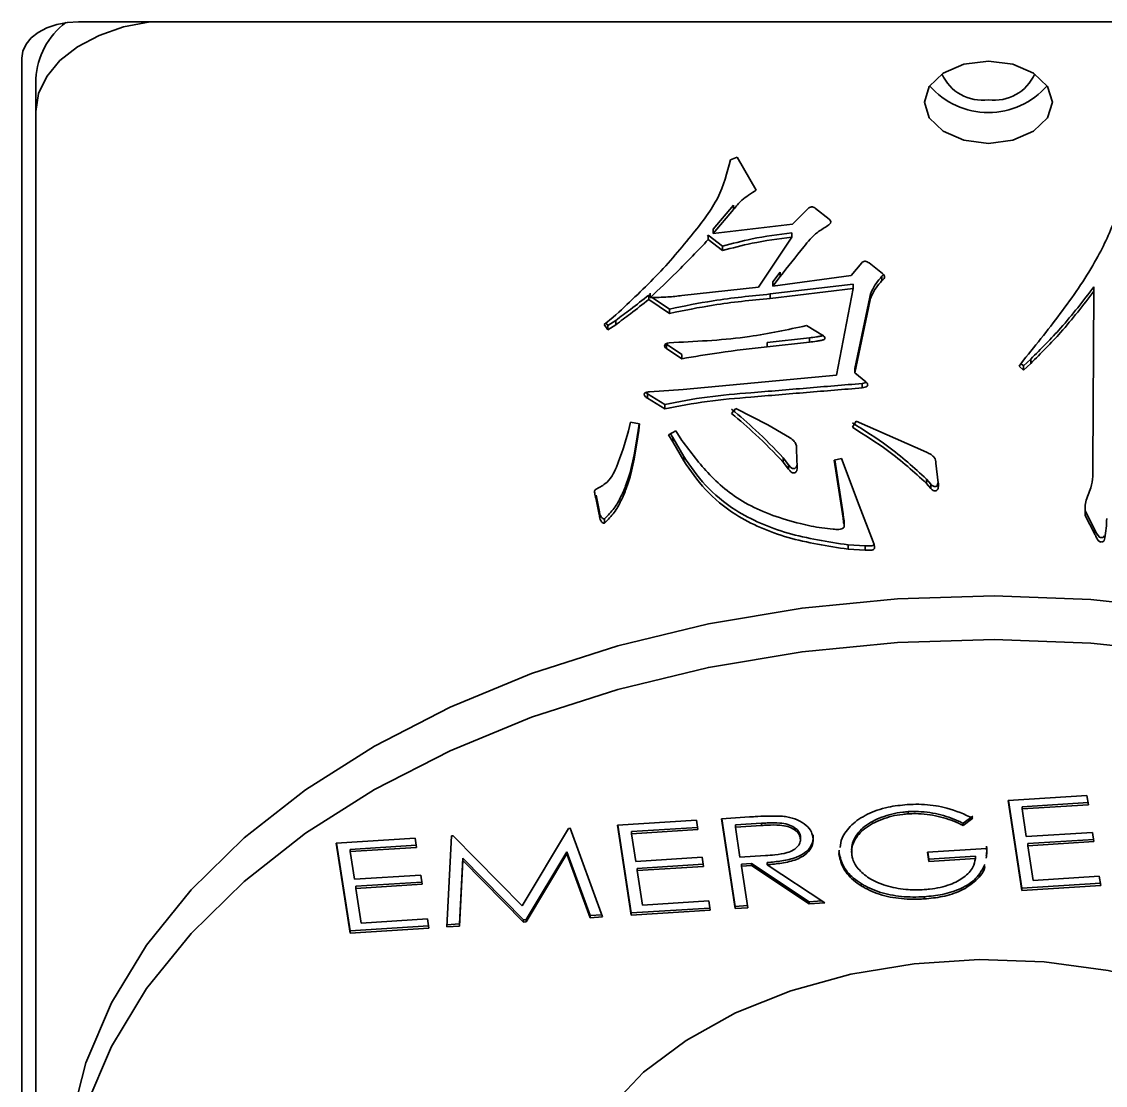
# Model space of a CAD drawing. Header units: millimetres. Extents: x 0 to 420, y 0 to 297.
# Drawn here: x 275.737 to 276.1182, y 145.4249 to 145.7988 of the extents above; entities that cross this region are included whole.
import ezdxf

# ---------------------------------------------------------------- set-up
doc = ezdxf.new("R2010")
doc.units = ezdxf.units.MM

msp = doc.modelspace()

# ---------------------------------------------------------------- linework, layer by layer
at = {"color": 7, "linetype": 'Continuous', "lineweight": 35}
for p, q in [((276.3970438833679, 145.7988008064063), (275.7570438833679, 145.7988008064063)), ((275.7370438833679, 145.7859450542126), (275.7370438833679, 143.3047848808226)), ((275.7420438833679, 145.7672777100891), (275.7420438833679, 145.7787683767359)), ((275.7420438833679, 145.7672777100891), (275.742043883368, 143.3311126693771)), ((275.9863023534297, 145.7502184309955), (275.9886675782327, 145.7511840505668)), ((275.9886675782327, 145.7511840505668), (275.9953797026733, 145.739534980419)), ((275.9873890783392, 145.7342871872086), (275.9802614414332, 145.7258226071364)), ((275.9873890783392, 145.7327550983223), (275.9802614414332, 145.7242905182502)), ((275.9873890783392, 145.7342871872086), (275.9873890783392, 145.7327550983223)), ((276.0081007766132, 145.7276188240067), (276.0139179511285, 145.7333098159484)), ((276.0162831759313, 145.7331660002676), (276.0210455880345, 145.7294267925658)), ((275.9802614414332, 145.7242905182502), (276.0081007766132, 145.7276188240067)), ((275.9802614414332, 145.7258226071364), (275.9802614414332, 145.7242905182502)), ((276.0078770391318, 145.7245693562034), (276.0078770391318, 145.7230372673172)), ((275.9785354665769, 145.7237475523129), (275.978180590301, 145.7233810743098)), ((275.9834896536642, 145.7198645289303), (275.9785354665769, 145.7237475523129)), ((275.9785354665769, 145.7237475523129), (275.9785354665769, 145.7222154634267)), ((275.9834896536642, 145.7183324400441), (275.9785354665769, 145.7222154634267)), ((275.9962426901014, 145.7054301189632), (276.0078770391318, 145.7230372673172)), ((275.9834896536642, 145.7198645289303), (275.9834896536642, 145.7183324400441)), ((276.0288124748873, 145.7095802286102), (276.0324881620809, 145.7140179696189)), ((276.0350771243652, 145.7140179696189), (276.039807573971, 145.7102787619172)), ((276.0037858394728, 145.7107014155512), (276.0011968771885, 145.7073731097947)), ((276.0011968771885, 145.7058410209085), (276.0288124748873, 145.7095802286102)), ((276.0037858394728, 145.709169326665), (276.0011968771885, 145.7058410209085)), ((276.0037858394728, 145.7107014155512), (276.0037858394728, 145.709169326665)), ((276.0401174224779, 145.7099401763428), (276.0395838364896, 145.7093248940346)), ((276.0395838364896, 145.7093248940346), (276.0395838364896, 145.7077928051484)), ((275.9692663423494, 145.702512715152), (275.9962426901014, 145.7054301189632)), ((276.029451724834, 145.7065513059042), (276.0003338897604, 145.7030791844668)), ((276.0011968771885, 145.7073731097947), (276.0011968771885, 145.7058410209085)), ((276.029451724834, 145.7065513059042), (276.029451724834, 145.705019217018)), ((276.1141523427756, 145.7055651412356), (276.1141523427756, 145.7040330523494)), ((275.9580475057843, 145.702371897162), (275.9576000308216, 145.7026682825216)), ((275.9576000308216, 145.7026682825216), (275.9576000308216, 145.7011361936353)), ((275.9580475057843, 145.7033462707312), (275.9580475057843, 145.701814181845)), ((275.964951405209, 145.6977990944704), (275.958847613826, 145.7018419450317)), ((276.029451724834, 145.705019217018), (276.0003338897604, 145.7015470955806)), ((276.0003338897604, 145.7030791844668), (276.0003338897604, 145.7015470955806)), ((276.0236345503188, 145.6745097475831), (276.029451724834, 145.705019217018)), ((276.1137368303102, 145.6430141134797), (276.1141523427756, 145.7040330523494)), ((275.964951405209, 145.6962670055841), (275.9576000308216, 145.7011361936353)), ((275.964951405209, 145.6977990944704), (275.964951405209, 145.6962670055841)), ((276.0348533868838, 145.6997508787103), (276.0300909747807, 145.6768636403599)), ((276.0348533868838, 145.6982187898241), (276.0300909747807, 145.6753315514736)), ((276.0348533868838, 145.6997508787103), (276.0348533868838, 145.6982187898241)), ((275.9418744821321, 145.6923839822015), (275.9451026943631, 145.6948904840675)), ((275.9431529820255, 145.6904527430588), (275.9418744821321, 145.6923839822015)), ((275.9431529820255, 145.6919848319451), (275.9425443978847, 145.6929041292562)), ((275.9459656817912, 145.6937928005042), (275.9431529820255, 145.6919848319451)), ((275.9459656817912, 145.692260711618), (275.9431529820255, 145.6904527430588)), ((275.9431529820255, 145.6919848319451), (275.9431529820255, 145.6904527430588)), ((275.9459656817912, 145.6937928005042), (275.9459656817912, 145.692260711618)), ((276.0130549637003, 145.6919730802562), (276.019095875697, 145.6883776882353)), ((276.0141416886098, 145.6876909066172), (275.999247164851, 145.6860267537389)), ((276.0141416886098, 145.6876909066172), (276.0141416886098, 145.686158817731)), ((275.9692663423494, 145.6818560989946), (275.9638646802995, 145.6854720361129)), ((275.9638646802995, 145.6854720361129), (275.9638646802995, 145.6839399472266)), ((275.9692663423494, 145.6803240101084), (275.9638646802995, 145.6839399472266)), ((275.9647276677276, 145.6858711863693), (275.9664536425838, 145.6860150020501)), ((276.0141416886098, 145.686158817731), (275.999247164851, 145.6844946648527)), ((275.999247164851, 145.6860267537389), (275.999247164851, 145.6844946648527)), ((275.9692663423494, 145.6818560989946), (275.9692663423494, 145.6803240101084)), ((276.0878472074676, 145.6776942376588), (276.0893494448425, 145.6797692924823)), ((276.0893494448425, 145.6778292599312), (276.0885100763298, 145.6786098647447)), ((276.0919384071267, 145.6801919461164), (276.0893494448425, 145.6778292599312)), ((276.0919384071267, 145.6786598572302), (276.0893494448425, 145.676297171045)), ((276.0919384071267, 145.6801919461164), (276.0919384071267, 145.6786598572302)), ((276.0300909747807, 145.6768636403599), (276.0300909747807, 145.6753315514736)), ((276.0300909747807, 145.6753315514736), (276.0339903994558, 145.6721470613979)), ((276.0893494448425, 145.676297171045), (276.0878472074676, 145.6776942376588)), ((276.0893494448425, 145.6778292599312), (276.0893494448425, 145.676297171045)), ((275.9696818548148, 145.6695172889483), (276.0236345503188, 145.6745097475831)), ((276.0326799370649, 145.6716040954607), (276.0326799370649, 145.6700720065744)), ((275.9571845183562, 145.6679881583424), (275.95656156512, 145.6684353325884)), ((275.9632254303528, 145.6642489506407), (275.9571845183562, 145.6679881583424)), ((275.9571845183562, 145.6679881583424), (275.9571845183562, 145.6664560694562)), ((275.9578237683029, 145.6686749399605), (275.9696818548148, 145.6695172889483)), ((275.9632254303528, 145.6627168617544), (275.9571845183562, 145.6664560694562)), ((275.9632254303528, 145.6642489506407), (275.9632254303528, 145.6627168617544)), ((275.9867498283924, 145.6610527088762), (275.9882520657673, 145.6628606774353)), ((275.9882520657673, 145.6628606774353), (275.9994709023323, 145.6570258698127)), ((275.9505043564129, 145.6549508149892), (275.9511436063597, 145.657991489384)), ((275.9511436063597, 145.657991489384), (275.9543718185906, 145.657436771758)), ((275.9541480811092, 145.6566267195563), (275.9535088311625, 145.6528669667572)), ((275.9542278264877, 145.6574615145418), (275.9541480811092, 145.6566267195563)), ((275.9543718185906, 145.657436771758), (275.9541480811092, 145.65509463067)), ((275.9541480811092, 145.6566267195563), (275.9541480811092, 145.65509463067)), ((275.9994709023323, 145.6570258698127), (276.0057355518103, 145.6534304777918)), ((276.0292279873526, 145.6562040659222), (276.0305384497434, 145.6584229364265)), ((276.0305384497434, 145.6584229364265), (276.0553413476765, 145.6474518544884)), ((275.9541480811092, 145.65509463067), (275.9535088311625, 145.651334877871)), ((275.9535088311625, 145.6528669667572), (275.9535088311625, 145.651334877871)), ((275.9645039302463, 145.6535537483753), (275.9670928925305, 145.6549508149892)), ((275.9660381301184, 145.6510677916066), (275.9645039302463, 145.6535537483753)), ((275.9660381301184, 145.6525998804928), (275.965213235714, 145.6539365067469)), ((275.9699055922961, 145.6459432689798), (275.9660381301184, 145.6525998804928)), ((275.9660381301184, 145.6525998804928), (275.9660381301184, 145.6510677916066)), ((275.9670928925305, 145.6549508149892), (275.9692663423494, 145.6516225092327)), ((275.9699055922961, 145.6444111800935), (275.9660381301184, 145.6510677916066)), ((276.009603013988, 145.6482942034762), (276.0098267514693, 145.6421923095892)), ((275.9699055922961, 145.6459432689798), (275.9699055922961, 145.6444111800935)), ((276.0067903142224, 145.6430258651685), (276.0048725643822, 145.6455323670345)), ((276.0048725643822, 145.6455323670345), (276.0048725643822, 145.6440002781483)), ((276.0227715628906, 145.644678266358), (276.0253605251749, 145.645232983984)), ((276.0259997751216, 145.6242975298736), (276.0227715628906, 145.644678266358)), ((276.0259997751216, 145.6258296187598), (276.0230062728929, 145.6447285559184)), ((276.0253605251749, 145.645232983984), (276.0316251746528, 145.6287352708822)), ((276.0067903142224, 145.6414937762823), (276.0048725643822, 145.6440002781483)), ((276.0067903142224, 145.6430258651685), (276.0067903142224, 145.6414937762823)), ((276.0585695599075, 145.6435688311058), (276.0594325473356, 145.6366451333283)), ((276.0568435850513, 145.6362254379746), (276.0553413476765, 145.6380334065337)), ((276.0553413476765, 145.6380334065337), (276.0553413476765, 145.6365013176475)), ((276.0568435850513, 145.6346933490884), (276.0553413476765, 145.6365013176475)), ((276.0568435850513, 145.6362254379746), (276.0568435850513, 145.6346933490884)), ((275.9401485072759, 145.6270828696928), (275.9390617823664, 145.632342414592)), ((275.9390617823664, 145.632342414592), (275.9390617823664, 145.6308103257057)), ((275.9401485072759, 145.6255507808065), (275.9390617823664, 145.6308103257057)), ((275.9401485072759, 145.6270828696928), (275.9401485072759, 145.6255507808065)), ((276.0259997751216, 145.6258296187598), (276.0259997751216, 145.6242975298736)), ((276.0316251746528, 145.6287352708822), (276.03657936174, 145.6159767654822)), ((276.1143760802569, 145.6204262581797), (276.1111478680259, 145.6267952383311)), ((276.1111478680259, 145.6267952383311), (276.1111478680259, 145.6252631494449)), ((276.1143760802569, 145.6188941692935), (276.1111478680259, 145.6252631494449)), ((275.9420662571161, 145.6240216502007), (275.9420662571161, 145.6224895613144)), ((276.0263230549841, 145.6215096750468), (276.0263230549841, 145.6230417639331)), ((276.1143760802569, 145.6204262581797), (276.1143760802569, 145.6188941692935)), ((276.0337666619744, 145.6145914505572), (276.0277257499778, 145.6148790819189)), ((276.0277257499778, 145.6148790819189), (276.0277257499778, 145.6133469930326)), ((276.0337666619744, 145.6145914505572), (276.0337666619744, 145.6130593616709)), ((276.0337666619744, 145.6130593616709), (276.0277257499778, 145.6133469930326)), ((276.0839855924308, 145.5250183890838), (276.1117114093561, 145.5267764925716)), ((276.1117114093561, 145.5267764925716), (276.1122087045354, 145.5235361631919)), ((276.0888342204287, 145.4934251776323), (276.0839855924308, 145.5250183890838)), ((276.0888342204287, 145.4941912220754), (276.0841020246299, 145.5250257720892)), ((276.1120922723362, 145.5242948246297), (276.08889381303, 145.5228238024294)), ((276.1122087045354, 145.5235361631919), (276.08889381303, 145.5220577579863)), ((276.08889381303, 145.5220577579863), (276.08889381303, 145.5228238024294)), ((275.983164439975, 145.5186252854919), (275.9930004098289, 145.5192489876881)), ((275.988013067973, 145.4870320740404), (275.983164439975, 145.5186252854919)), ((275.988013067973, 145.4877981184835), (275.9832808721742, 145.5186326684973)), ((276.0488939357737, 145.5203393179145), (276.0488939357737, 145.5211053623576)), ((276.0715803464303, 145.5195532280722), (276.0681530990047, 145.5170098150192)), ((276.0715803464303, 145.518787183629), (276.0681530990047, 145.516243770576)), ((276.08889381303, 145.5220577579863), (276.0903856985678, 145.5123367698474)), ((275.9131022675745, 145.4880077150045), (275.9293669031569, 145.5152139653722)), ((275.9293669031569, 145.5152139653722), (275.9300068811754, 145.5152545465962)), ((275.9300068811754, 145.5152545465962), (275.9413832849622, 145.4840752636292)), ((275.9466167722099, 145.5163077854399), (275.9743425891352, 145.5180658889277)), ((275.9514654002078, 145.4847145739884), (275.9466167722099, 145.5163077854399)), ((275.9514654002078, 145.4854806184315), (275.946733204409, 145.5163151684453)), ((275.9747234521153, 145.5155842209857), (275.9515249928091, 145.5141131987855)), ((275.9748398843145, 145.514825559548), (275.9515249928091, 145.5133471543424)), ((275.9743425891352, 145.5180658889277), (275.9748398843145, 145.514825559548)), ((275.9880726605743, 145.5164306988376), (275.9972883440409, 145.5170150684628)), ((275.9880726605743, 145.5164306988376), (275.9880726605743, 145.5156646543944)), ((275.9972883440409, 145.5162490240196), (275.9880726605743, 145.5156646543944)), ((275.9880726605743, 145.5156646543944), (275.9896888699069, 145.5051335839106)), ((275.9972883440409, 145.5162490240196), (275.9972883440409, 145.5170150684628)), ((276.0681530990047, 145.516243770576), (276.0681530990047, 145.5170098150192)), ((275.8476860163627, 145.5100345525404), (275.875411833288, 145.5117926560281)), ((275.875411833288, 145.5117926560281), (275.8759091284672, 145.5085523266485)), ((275.8865617833144, 145.4805990135511), (275.8882015478426, 145.5126036561811)), ((275.8882015478426, 145.5126036561811), (275.8888316800455, 145.5126436130785)), ((275.8888316800455, 145.5126436130785), (275.9131022675745, 145.4880077150045)), ((275.9515249928091, 145.5133471543424), (275.9515249928091, 145.5141131987855)), ((275.9515249928091, 145.5133471543424), (275.9530168783469, 145.5036261662035)), ((276.0109256795438, 145.5126269426896), (276.0108882686209, 145.5116037186658)), ((276.0109256795438, 145.5126269426896), (276.0109256795438, 145.5118608982465)), ((276.0109309038337, 145.5108370301557), (276.0109309038336, 145.5116030745987)), ((276.0903856985678, 145.5123367698474), (276.1137005900732, 145.513815175053)), ((276.1140814530533, 145.5113335071111), (276.0908829937471, 145.5098624849109)), ((276.1137005900732, 145.513815175053), (276.1141978852525, 145.5105748456733)), ((275.8525346443606, 145.4784413410888), (275.8476860163627, 145.5100345525404)), ((275.8525346443606, 145.479207385532), (275.8478024485618, 145.5100419355457)), ((275.8757926962681, 145.5093109880862), (275.8525942369619, 145.507839965886)), ((275.8759091284672, 145.5085523266485), (275.8525942369619, 145.5070739214429)), ((275.8525942369619, 145.5070739214429), (275.8525942369619, 145.507839965886)), ((276.0152779262226, 145.5103923614816), (276.0152779262226, 145.5106260407915)), ((276.0555955903876, 145.5068588542106), (276.0763899530816, 145.5081774318264)), ((276.1141978852525, 145.5105748456733), (276.0908829937471, 145.5090964404677)), ((276.0908829937471, 145.5090964404677), (276.0908829937471, 145.5098624849109)), ((276.0908829937471, 145.5090964404677), (276.0927478506694, 145.4969452052941)), ((275.8525942369619, 145.5070739214429), (275.8540861224997, 145.4973529333039)), ((275.8922020935265, 145.5047279989579), (275.8910022461814, 145.4816466292559)), ((275.8922020935265, 145.5039619545147), (275.8910022461814, 145.4808805848128)), ((275.9135097808018, 145.4830738396867), (275.8922020935265, 145.5047279989579)), ((275.8922020935265, 145.5047279989579), (275.8922020935265, 145.5039619545147)), ((275.9135097808018, 145.4823077952436), (275.8922020935265, 145.5039619545147)), ((275.9287575315288, 145.5069948688633), (275.9145042081844, 145.4831368966655)), ((275.9287575315288, 145.5062288244202), (275.9145042081844, 145.4823708522223)), ((275.9369526679109, 145.4845603611371), (275.9287575315288, 145.5069948688633)), ((275.9287575315288, 145.5062288244202), (275.9287575315288, 145.5069948688633)), ((275.9369526679109, 145.483794316694), (275.9287575315288, 145.5062288244202)), ((275.9530168783469, 145.5036261662035), (275.9763317698523, 145.5051045714091)), ((275.9763317698523, 145.5051045714091), (275.9768290650315, 145.5018642420294)), ((275.9896888699069, 145.5051335839106), (275.9986947443864, 145.5056599169741)), ((276.0246550079913, 145.5060847093878), (276.0246550079913, 145.5053186649446)), ((276.0560928855669, 145.5036185248309), (276.0555955903876, 145.5068588542106)), ((276.0560928855669, 145.5043845692741), (276.0557120225868, 145.5068662372159)), ((276.0724763228409, 145.5054234486077), (276.0560928855669, 145.5043845692741)), ((276.0724763228409, 145.5046574041646), (276.0560928855669, 145.5036185248309)), ((276.0560928855669, 145.5036185248309), (276.0560928855669, 145.5043845692741)), ((276.0724763228409, 145.5046574041646), (276.0724763228409, 145.5054234486077)), ((275.9767126328324, 145.5026229034672), (275.9535141735262, 145.5011518812669)), ((275.9768290650315, 145.5018642420294), (275.9535141735262, 145.5003858368238)), ((275.9535141735262, 145.5003858368238), (275.9535141735262, 145.5011518812669)), ((275.9535141735262, 145.5003858368238), (275.9553790304484, 145.4882346016501)), ((275.9937700419899, 145.5028865538283), (275.9901861650862, 145.5026592989741)), ((275.9901861650862, 145.501893254531), (275.9901861650862, 145.5026592989741)), ((275.9937700419899, 145.5021205093852), (275.9901861650862, 145.501893254531)), ((275.9901861650862, 145.501893254531), (275.9924239933929, 145.4873117723226)), ((276.0140650962345, 145.4894500864625), (275.9937700419899, 145.5028865538283)), ((275.9937700419899, 145.5021205093852), (275.9937700419899, 145.5028865538283)), ((276.0140650962345, 145.4886840420193), (275.9937700419899, 145.5021205093852)), ((275.9992246238708, 145.5024663862787), (275.9992246238708, 145.5032324307219)), ((275.9992246238708, 145.5024663862787), (276.0195196781154, 145.4890299189129)), ((275.8540861224997, 145.4973529333039), (275.8774010140051, 145.4988313385095)), ((275.8777818769852, 145.4963496705677), (275.854583417679, 145.4948786483674)), ((275.8774010140051, 145.4988313385095), (275.8778983091843, 145.4955910091299)), ((276.0323143395473, 145.4950557644629), (276.0323143395473, 145.495821808906)), ((276.1164436051549, 145.4959419425578), (276.0888342204287, 145.4941912220754)), ((276.0927478506694, 145.4969452052941), (276.1160627421747, 145.4984236104997)), ((276.1160627421747, 145.4984236104997), (276.116560037354, 145.49518328112)), ((275.8778983091843, 145.4955910091299), (275.854583417679, 145.4941126039243)), ((275.854583417679, 145.4941126039243), (275.854583417679, 145.4948786483674)), ((275.854583417679, 145.4941126039243), (275.8564482746012, 145.4819613687506)), ((276.116560037354, 145.49518328112), (276.0888342204287, 145.4934251776323)), ((276.0888342204287, 145.4934251776323), (276.0888342204287, 145.4941912220754)), ((275.9553790304484, 145.4882346016501), (275.9786939219538, 145.4897130068558)), ((275.9786939219538, 145.4897130068558), (275.9791912171331, 145.4864726774761)), ((275.9923075611937, 145.4880704337603), (275.988013067973, 145.4877981184835)), ((276.0184637446504, 145.4897290062556), (276.0140650962345, 145.4894500864625)), ((276.0140650962345, 145.4886840420193), (276.0140650962345, 145.4894500864625)), ((276.0195196781154, 145.4890299189129), (276.0140650962345, 145.4886840420193)), ((276.0545277268272, 145.4904318254377), (276.0545277268272, 145.4911978698808)), ((275.9411100984624, 145.4848239852234), (275.9369526679109, 145.4845603611371)), ((275.9369526679109, 145.483794316694), (275.9369526679109, 145.4845603611371)), ((275.9790747849339, 145.4872313389139), (275.9514654002078, 145.4854806184315)), ((275.9791912171331, 145.4864726774761), (275.9514654002078, 145.4847145739884)), ((275.9514654002078, 145.4847145739884), (275.9514654002078, 145.4854806184315)), ((275.988013067973, 145.4870320740404), (275.988013067973, 145.4877981184835)), ((275.9924239933929, 145.4873117723226), (275.988013067973, 145.4870320740404)), ((275.8801440290868, 145.4809581060144), (275.8525346443606, 145.479207385532)), ((275.8564482746012, 145.4819613687506), (275.8797631661066, 145.4834397739563)), ((275.8797631661066, 145.4834397739563), (275.8802604612859, 145.4801994445766)), ((275.8910022461814, 145.4808805848128), (275.8865617833144, 145.4805990135511)), ((275.8910022461814, 145.4816466292559), (275.8866011596886, 145.4813675548635)), ((275.8910022461814, 145.4808805848128), (275.8910022461814, 145.4816466292559)), ((275.9145042081844, 145.4831368966655), (275.9135097808018, 145.4830738396867)), ((275.9135097808018, 145.4823077952436), (275.9135097808018, 145.4830738396867)), ((275.9145042081844, 145.4823708522223), (275.9135097808018, 145.4823077952436)), ((275.9145042081844, 145.4823708522223), (275.9145042081844, 145.4831368966655)), ((275.9413832849622, 145.4840752636292), (275.9369526679109, 145.483794316694)), ((275.8802604612859, 145.4801994445766), (275.8525346443606, 145.4784413410888)), ((275.8525346443606, 145.4784413410888), (275.8525346443606, 145.479207385532))]:
    msp.add_line(p, q, dxfattribs=at)
at = {"color": 7, "linetype": 'Continuous', "lineweight": 35, "flags": 128}
for points in [[(275.7370438833679, 145.7859450542126), (275.7374281777598, 145.7884530870479), (275.7385662927176, 145.7908647375877), (275.7404144911218, 145.7930873274545), (275.7429017477442, 145.795035443766), (275.7459324787075, 145.796634221505), (275.7493902147206, 145.7978222205394), (275.7531420769276, 145.7985537867327), (275.7570438833679, 145.7988008064063)], [(275.7822992663779, 145.7988008064063), (275.7822893672671, 145.7987995413894), (275.7729097117497, 145.7969706259062), (275.7642653717169, 145.7940006283201), (275.7566885443086, 145.7900036839727), (275.7504704027528, 145.7851333931939), (275.7458499067424, 145.7795769185269), (275.7430046193478, 145.7735477921772), (275.7420438833679, 145.7672777100891)], [(276.0770438833679, 145.7849543693555), (276.0684335061397, 145.7838534602552), (276.0611339807912, 145.7807183363852), (276.0562565938864, 145.7760262919346), (276.0545438833679, 145.7704916481376), (276.0562565938864, 145.7649570043405), (276.0611339807912, 145.76026495989), (276.0684335061397, 145.7571298360199), (276.0770438833679, 145.7560289269196), (276.0856542605962, 145.7571298360199), (276.0929537859446, 145.76026495989), (276.0978311728494, 145.7649570043405), (276.0995438833679, 145.7704916481376), (276.0978311728494, 145.7760262919346), (276.0929537859446, 145.7807183363852), (276.0856542605962, 145.7838534602552), (276.0770438833679, 145.7849543693555)], [(276.0097842696173, 145.6433508984492), (276.0097073377767, 145.6426745144626), (276.0094947402519, 145.6421645850733), (276.008999133816, 145.6417503424375), (276.0088091651169, 145.6416996428168), (276.0086025612327, 145.6416846412074), (276.008205638116, 145.6417528537763), (276.0076055780546, 145.6421142160358), (276.0067903142224, 145.6430258651685), (276.0067903142224, 145.6430258651685)], [(276.0594476048094, 145.6367823468892), (276.0590667356906, 145.6357202220495), (276.0588685803251, 145.6355530755397), (276.0586039923837, 145.6354332266481), (276.0582871820193, 145.635383222895), (276.0579675359921, 145.6354149092448), (276.0572913910393, 145.6357526285284), (276.0568435850513, 145.6362254379746), (276.0568435850513, 145.6362254379746)], [(276.117759431653, 145.618007052623), (276.1176867611846, 145.6177947719939), (276.117519286384, 145.617617995056), (276.1172294164618, 145.6175011086147), (276.1168910671146, 145.6174332586854), (276.1164503724133, 145.6174409307751), (276.1160828506041, 145.6175980708062), (276.1149871117303, 145.6191454777659), (276.1143760802569, 145.6204262581797), (276.1143760802569, 145.6204262581797)], [(276.1466448169106, 145.5920922316411), (276.113079953069, 145.5956508328881), (276.0791202705067, 145.5969347299342), (276.0451378386124, 145.595929856135), (276.0115049760212, 145.5926472210979), (275.9785901714138, 145.5871227900595), (275.9467540462773, 145.5794170898421), (275.9163454038609, 145.56961454571), (275.8876974076143, 145.5578225563879), (275.8611239309794, 145.5441703173785), (275.836916118527, 145.5288074054693), (275.8153391961161, 145.5119021399381), (275.796629565024, 145.4936397384116), (275.7809922118841, 145.4742202875827), (275.7685984628099, 145.4538565510184), (275.7595841063095, 145.4327716380779), (275.7540479055594, 145.4111965594797)], [(275.7595841063095, 145.4174507492156), (275.7685984628099, 145.438535662156), (275.7809922118842, 145.4588993987203), (275.796629565024, 145.4783188495492), (275.8153391961161, 145.4965812510757), (275.836916118527, 145.5134865166069), (275.8611239309794, 145.5288494285162), (275.8876974076144, 145.5425016675256), (275.9163454038609, 145.5542936568476), (275.9467540462773, 145.5640962009798), (275.9785901714138, 145.5718019011971), (276.0115049760212, 145.5773263322355), (276.0451378386124, 145.5806089672726), (276.0791202705067, 145.5816138410719), (276.1130799530691, 145.5803299440257), (276.1466448169106, 145.5767713427788)], [(275.927176327883, 145.3767630100831), (275.9292024625462, 145.3890104963783), (275.9348056391306, 145.403325844632), (275.9437427596044, 145.4169236333972), (275.9558043454385, 145.4294851420301), (275.9707076832837, 145.440715939415), (275.9881034515325, 145.4503527851801), (276.0075839081211, 145.4581697998283), (276.028692447658, 145.4639837591618), (276.0509343038671, 145.4676583889014), (276.0737881464903, 145.4691075588404), (276.0967183008265, 145.4682973016639), (276.1191873034927, 145.4652466091132), (276.1406685001103, 145.4600269868362), (276.1606583896371, 145.452760778355), (276.1786884260054, 145.4436182974378), (276.1943360004442, 145.4328138360886), (276.2072343470709, 145.420600641724), (276.2170811395728, 145.4072649812685), (276.2236455774793, 145.3931194313002), (276.2267737959296, 145.3784955515214), (276.2269134809545, 145.3767316731328)]]:
    msp.add_lwpolyline(points, dxfattribs=at)
at = {"color": 7, "linetype": 'Continuous', "lineweight": 35}
for centre, radius, start, end in [((275.7686363007759, 145.7772479963775), 0.02663584464654046, 127.1769718110233, 176.7277647040466), ((276.07486731158, 145.7866877348601), 0.01546534556719813, 203.8111604299985, 278.0905907244086), ((276.0792204551565, 145.7866877348577), 0.01546534556494069, 261.9094092722781, 336.1888395932253), ((276.077043883428, 145.7943273511909), 0.02745215018337378, 221.2218718568135, 318.7781264987974)]:
    msp.add_arc(centre, radius, start, end, dxfattribs=at)
for points, knots in [([(275.9451026943631, 145.6948904840675), (275.9502416359122, 145.6996429783378), (275.9605208971076, 145.709149241343), (275.9724620292773, 145.7232841896443), (275.9828557961828, 145.7366994155606), (275.985153445669, 145.7457118754278), (275.9863023534297, 145.7502184309955)], [0, 0, 0, 0, 0.2800343815018709, 0.5601438591328312, 0.7800560368833963, 1, 1, 1, 1]), ([(276.0893494448425, 145.6797692924823), (276.0940645579682, 145.6855768644778), (276.1034948989289, 145.6971921497553), (276.1148547285671, 145.7139495812665), (276.1223486390531, 145.7301295196692), (276.1247911357103, 145.7402951223312), (276.1260104292874, 145.7453697880415)], [0, 0, 0, 0, 0.2801978316839533, 0.5604024800205181, 0.7805530537460855, 1, 1, 1, 1]), ([(275.9953797026733, 145.739534980419), (275.9935765255347, 145.7384220627865), (275.9903484449966, 145.7364296973817), (275.9882953379926, 145.7338803866882), (275.9873890783392, 145.7327550983223)], [0, 0, 0, 0, 0.5585911247718593, 0.9999999999999999, 0.9999999999999999, 0.9999999999999999, 0.9999999999999999]), ([(276.0139179511285, 145.7333098159484), (276.0140766598878, 145.7334268118293), (276.0143146607259, 145.7336022597238), (276.0147798652952, 145.7336902441307), (276.0152567378757, 145.7336789968393), (276.0158009510951, 145.7334964594044), (276.0161221829578, 145.7332763255663), (276.0162831759313, 145.7331660002676)], [0, 0, 0, 0, 0.2498056613645476, 0.3746104306919281, 0.5011371810929098, 0.7499830559454072, 1, 1, 1, 1]), ([(276.0210455880345, 145.7294267925658), (276.0212394793889, 145.7292112325037), (276.0216254894194, 145.7287820831669), (276.0216197319057, 145.7277337507221), (276.0195617823968, 145.7264646193836), (276.0157209923929, 145.7241511698693), (276.0107165113574, 145.7178846126238), (276.0065583879508, 145.7126557928003), (276.0037858394728, 145.709169326665)], [0, 0, 0, 0, 0.03129386954558738, 0.06230163061212892, 0.1245816046472611, 0.2494855614487839, 0.4995728936243715, 1, 1, 1, 1]), ([(276.0078770391318, 145.7245693562034), (276.0031826077791, 145.7239642069337), (275.994818016642, 145.7228859450872), (275.9869443909076, 145.7207859505819), (275.9834896536642, 145.7198645289303)], [0, 0, 0, 0, 0.5612266368804251, 1, 1, 1, 1]), ([(275.9785354665769, 145.7222154634267), (275.9748700866145, 145.7183403636568), (275.968325424347, 145.7114212394443), (275.9611877013597, 145.7047494103723), (275.9580475057843, 145.701814181845)], [0, 0, 0, 0, 0.5600563959934393, 1, 1, 1, 1]), ([(276.0078770391318, 145.7230372673172), (276.0031826077791, 145.7224321180474), (275.994818016642, 145.7213538562009), (275.9869443909076, 145.7192538616957), (275.9834896536642, 145.7183324400441)], [0, 0, 0, 0, 0.5612266368804251, 1, 1, 1, 1]), ([(276.0324881620809, 145.7140179696189), (276.0326245792496, 145.7141711096022), (276.0328301214878, 145.7144018484106), (276.0333227646355, 145.7145658151476), (276.0338761449273, 145.714588403891), (276.0344881823032, 145.7143638747012), (276.03488133686, 145.7141329620731), (276.0350771243652, 145.7140179696189)], [0, 0, 0, 0, 0.2492677984359137, 0.3755763424228505, 0.5001805698596816, 0.7510943277425216, 1, 1, 1, 1]), ([(276.0395838364896, 145.7093248940346), (276.0382166490953, 145.7076386603426), (276.03576663475, 145.7046169116398), (276.0351333002225, 145.7012423330833), (276.0348533868838, 145.6997508787103)], [0, 0, 0, 0, 0.5580324037319568, 1, 1, 1, 1]), ([(276.039807573971, 145.7102787619172), (276.040046183267, 145.7100669895652), (276.0405180056075, 145.7096482341839), (276.0406316298957, 145.7086675114398), (276.039983326457, 145.7081263025591), (276.0395838364896, 145.7077928051484)], [0, 0, 0, 0, 0.2819559080828719, 0.5575352624308453, 1, 1, 1, 1]), ([(276.0395838364896, 145.7077928051484), (276.0382166490953, 145.7061065714563), (276.03576663475, 145.7030848227535), (276.0351333002226, 145.6997102441971), (276.0348533868838, 145.6982187898241)], [0, 0, 0, 0, 0.5580324037320755, 1, 1, 1, 1]), ([(276.1141523427756, 145.7055651412356), (276.1104027414191, 145.7006825475895), (276.1037082402273, 145.6919652131651), (276.0955341678448, 145.683788755928), (276.0919384071267, 145.6801919461164)], [0, 0, 0, 0, 0.5601016788410139, 1, 1, 1, 1]), ([(275.9576000308216, 145.7026682825216), (275.9554629401257, 145.7009926429614), (275.9516468022197, 145.6980005043241), (275.9477015413126, 145.695078459351), (275.9459656817912, 145.6937928005042)], [0, 0, 0, 0, 0.5600140111716209, 1, 1, 1, 1]), ([(275.9580475057843, 145.701814181845), (275.9601560670192, 145.7018506484841), (275.9639224804212, 145.7019157869473), (275.9676330644493, 145.7023302722562), (275.9692663423494, 145.7025127151519)], [0, 0, 0, 0, 0.5598326603597653, 1, 1, 1, 1]), ([(276.0003338897604, 145.7030791844668), (275.9936110864155, 145.7024011856926), (275.9816127836592, 145.7011911496192), (275.9700398675726, 145.6988350438675), (275.964951405209, 145.6977990944704)], [0, 0, 0, 0, 0.5603128610320316, 1, 1, 1, 1]), ([(276.0003338897605, 145.7015470955806), (275.9936110864155, 145.7008690968063), (275.9816127836592, 145.699659060733), (275.9700398675726, 145.6973029549812), (275.964951405209, 145.6962670055841)], [0, 0, 0, 0, 0.5603128610320391, 1, 1, 1, 1]), ([(276.1141523427756, 145.7040330523494), (276.1104027414191, 145.6991504587032), (276.1037082402273, 145.6904331242788), (276.0955341678448, 145.6822566670418), (276.0919384071267, 145.6786598572302)], [0, 0, 0, 0, 0.5601016788410497, 1, 1, 1, 1]), ([(275.9576000308216, 145.7011361936353), (275.9554629401257, 145.6994605540751), (275.9516468022197, 145.6964684154379), (275.9477015413125, 145.6935463704648), (275.9459656817912, 145.6922607116179)], [0, 0, 0, 0, 0.5600140111714772, 1, 1, 1, 1]), ([(275.9664536425838, 145.6860150020501), (275.9753905620327, 145.6864576910681), (275.9913146431872, 145.6872464881351), (276.0064248940929, 145.6905316279671), (276.0130549637004, 145.6919730802562)], [0, 0, 0, 0, 0.5612204159385797, 1, 1, 1, 1]), ([(276.0191153776414, 145.688592129958), (276.0190920968901, 145.6885761995442), (276.0189555589143, 145.6884827701524), (276.0185225166906, 145.6883639796421), (276.0176916025549, 145.6881920009715), (276.0162088187286, 145.6879204991598), (276.014949088733, 145.6877805831429), (276.0141416886098, 145.6876909066172)], [0, 0, 0, 0, 0.01954825263801658, 0.1146474527904546, 0.2629284644720655, 0.5275879349648351, 1, 1, 1, 1]), ([(276.019095875697, 145.6883776882353), (276.019248107601, 145.6882010610929), (276.0194789129865, 145.6879332690297), (276.0195524582874, 145.6875277689531), (276.0194243417773, 145.6872176224911), (276.0190531015999, 145.6870010698788), (276.0185338821202, 145.6868247713383), (276.0176849508632, 145.6866640787708), (276.0162127446578, 145.6863859510327), (276.0149506221612, 145.686247533702), (276.0141416886098, 145.686158817731)], [0, 0, 0, 0, 0.1246826582785699, 0.1890367803134113, 0.2509366985489621, 0.3169160282877382, 0.3831719552328008, 0.4864798259786521, 0.6708689534825587, 1, 1, 1, 1]), ([(275.9638646802995, 145.6839399472266), (275.9636367344783, 145.6841047170787), (275.9631826072116, 145.6844329814097), (275.9631307892747, 145.6850209307388), (275.9634080327742, 145.6854189700524), (275.9638891360975, 145.6857411876888), (275.9643913267885, 145.6858190429835), (275.9647276677276, 145.6858711863693)], [0, 0, 0, 0, 0.2500593904410229, 0.4981832385396806, 0.6257417733767348, 0.749341503763619, 0.9999999999999999, 0.9999999999999999, 0.9999999999999999, 0.9999999999999999]), ([(275.999247164851, 145.6844946648527), (275.9935948666639, 145.6838717071364), (275.9835059191915, 145.6827597722261), (275.9736156306763, 145.6810679810749), (275.9692663423494, 145.6803240101084)], [0, 0, 0, 0, 0.5602465671024214, 1, 1, 1, 1]), ([(276.0326799370649, 145.6716040954607), (276.0261562194369, 145.6710721723737), (276.0130986177567, 145.6700074972622), (275.9949362393837, 145.6684660301842), (275.9781023167094, 145.6671128628108), (275.9681813299457, 145.6652029984715), (275.9632254303528, 145.6642489506407)], [0, 0, 0, 0, 0.2798126845652057, 0.5600614233207879, 0.7802344197187923, 1, 1, 1, 1]), ([(276.0339903994558, 145.6721470613979), (276.0341126153229, 145.67199097726), (276.0343609721572, 145.6716737961665), (276.0347428775561, 145.6711772423231), (276.0344385392312, 145.6705860028011), (276.0336205799456, 145.6702532500555), (276.0329926695189, 145.6701322640002), (276.0326799370649, 145.6700720065744)], [0, 0, 0, 0, 0.1851086943393892, 0.3761623623717884, 0.5562892380404324, 0.7790086777638773, 1, 1, 1, 1]), ([(276.0340734215104, 145.6720407076589), (276.0339231681218, 145.6719586258347), (276.0335207748315, 145.6717388026703), (276.0330038453929, 145.6716559875007), (276.0326799370649, 145.6716040954607)], [0, 0, 0, 0, 0.3733993389704876, 1, 1, 1, 1]), ([(275.9571845183562, 145.6664560694562), (275.9568756740746, 145.6666410397668), (275.9562578584532, 145.6670110564844), (275.955982590291, 145.6676226063976), (275.9559983499435, 145.6680276409797), (275.956175152777, 145.668278897802), (275.9567828912606, 145.6685739959938), (275.9574085757478, 145.6686346747018), (275.9578237683029, 145.6686749399605)], [0, 0, 0, 0, 0.2501496442671721, 0.5004021996947177, 0.5637502545918368, 0.6251579889688543, 0.7512618331498843, 1, 1, 1, 1]), ([(276.0326799370649, 145.6700720065744), (276.0261562194369, 145.6695400834875), (276.0130986177567, 145.6684754083759), (275.9949362393837, 145.666933941298), (275.9781023167094, 145.6655807739246), (275.9681813299457, 145.6636709095852), (275.9632254303528, 145.6627168617544)], [0, 0, 0, 0, 0.2798126845651978, 0.5600614233207907, 0.7802344197187937, 1, 1, 1, 1]), ([(276.0048725643822, 145.6455323670345), (276.0017214253074, 145.6488162481384), (275.9960921530162, 145.6546826540527), (275.989605430588, 145.6601694054659), (275.9867498283924, 145.6625847977624)], [0, 0, 0, 0, 0.5597773409849132, 1, 1, 1, 1]), ([(276.0048725643822, 145.6440002781483), (276.0017214253074, 145.6472841592521), (275.9960921530162, 145.6531505651664), (275.989605430588, 145.6586373165797), (275.9867498283924, 145.6610527088762)], [0, 0, 0, 0, 0.559777340984874, 1, 1, 1, 1]), ([(276.0553413476765, 145.6380334065337), (276.0509506742395, 145.6419768640974), (276.0431063455786, 145.6490222018192), (276.0334704313918, 145.6550724061637), (276.0292279873526, 145.6577361548084)], [0, 0, 0, 0, 0.5597258384767133, 1, 1, 1, 1]), ([(276.0553413476765, 145.6365013176475), (276.0509506742395, 145.6404447752112), (276.0431063455786, 145.647490112933), (276.0334704313918, 145.6535403172774), (276.0292279873526, 145.6562040659222)], [0, 0, 0, 0, 0.5597258384767472, 1, 1, 1, 1]), ([(275.9390617823664, 145.6308103257057), (275.9389065475221, 145.6314108137291), (275.9386837566678, 145.6322726256511), (275.9386273509259, 145.6332525334635), (275.9384689274644, 145.6337187610377), (275.9386639376924, 145.6342739564194), (275.9396338752192, 145.634714198541), (275.9408400141374, 145.6354492328851), (275.9441348620921, 145.6374788423112), (275.9473588278384, 145.6444450852808), (275.9492448469219, 145.6507441877201), (275.9505043564129, 145.6549508149892)], [0, 0, 0, 0, 0.07022746141392003, 0.1007894598197491, 0.1132337278360204, 0.1248173457858676, 0.164178855667952, 0.1951617254150049, 0.2501988095953047, 0.4992724496271684, 1, 1, 1, 1]), ([(275.9535088311625, 145.6528669667572), (275.9526230333905, 145.6472542408071), (275.9515051165604, 145.6401707269395), (275.9478896445219, 145.6319271396165), (275.9456901921193, 145.6277394859543), (275.9432679063926, 145.6252544357334), (275.9420662571161, 145.6240216502007)], [0, 0, 0, 0, 0.5611238532780565, 0.7081636679610571, 0.8552256187676675, 1, 1, 1, 1]), ([(276.0057355518103, 145.6534304777918), (276.0070889281278, 145.6526552184713), (276.0095135155003, 145.651266333551), (276.0095755891317, 145.6492049478052), (276.009603013988, 145.6482942034762)], [0, 0, 0, 0, 0.5581883056951805, 0.9999999999999999, 0.9999999999999999, 0.9999999999999999, 0.9999999999999999]), ([(275.9535088311625, 145.651334877871), (275.9526230333905, 145.6457221519208), (275.9515051165604, 145.6386386380532), (275.9478896445218, 145.6303950507302), (275.9456901921194, 145.626207397068), (275.9432679063926, 145.6237223468471), (275.9420662571161, 145.6224895613144)], [0, 0, 0, 0, 0.5611238532779579, 0.7081636679609187, 0.8552256187676666, 1, 1, 1, 1]), ([(275.9692663423494, 145.6516225092327), (275.9722989759169, 145.6475237268268), (275.9783513570568, 145.6393435781946), (275.9915912640555, 145.628350138735), (276.0066972979133, 145.6232200501761), (276.0172058865033, 145.6209198990226), (276.0217497648581, 145.6204917293514), (276.0241433689733, 145.6202121057713), (276.0254003292342, 145.6205000705806), (276.0262289532108, 145.620861635025), (276.0263541775285, 145.6214397512055), (276.0262657730176, 145.6220658460436), (276.0260528178749, 145.6230184302198), (276.0260205076729, 145.6237975746948), (276.0259997751216, 145.6242975298736)], [0, 0, 0, 0, 0.2503930175423013, 0.4997220874636529, 0.7496471981538723, 0.8434876590283795, 0.890471885453585, 0.9139702275435472, 0.9270056218954771, 0.937353964430985, 0.9471859781335662, 0.957033913954978, 0.9724298664592744, 1, 1, 1, 1]), ([(276.0277257499778, 145.6148790819189), (276.0205268613915, 145.615992452762), (276.0060989491845, 145.6182238550941), (275.9886804295018, 145.6258706455071), (275.9769617221573, 145.6356653425714), (275.9722612936051, 145.6425119652524), (275.9699055922961, 145.6459432689798)], [0, 0, 0, 0, 0.2791945343794889, 0.5595577959673108, 0.7792647489419731, 1, 1, 1, 1]), ([(276.0277257499778, 145.6133469930326), (276.0205268613915, 145.6144603638758), (276.0060989491845, 145.6166917662079), (275.9886804295018, 145.6243385566208), (275.9769617221573, 145.6341332536851), (275.9722612936051, 145.6409798763661), (275.9699055922961, 145.6444111800935)], [0, 0, 0, 0, 0.2791945343794913, 0.5595577959673258, 0.7792647489420098, 1, 1, 1, 1]), ([(276.0553413476765, 145.6474518544884), (276.0558667698774, 145.6471859869981), (276.0569132543047, 145.6466564581964), (276.0584415252603, 145.6454052873794), (276.0585208810677, 145.6442670527401), (276.0585695599075, 145.6435688311058)], [0, 0, 0, 0, 0.2804769861665795, 0.5586265631500174, 0.9999999999999999, 0.9999999999999999, 0.9999999999999999, 0.9999999999999999]), ([(276.0098267514693, 145.6421923095892), (276.0098101619989, 145.6418394815634), (276.0097852528967, 145.6413097100203), (276.0095431810518, 145.640630586893), (276.0091938520798, 145.6402648968602), (276.0088108322276, 145.6401611127842), (276.0085343405021, 145.6401417500546), (276.0080544121936, 145.6402324123139), (276.0073967735785, 145.6407112589957), (276.0070326422349, 145.6411810993371), (276.0067903142224, 145.6414937762823)], [0, 0, 0, 0, 0.249853115389061, 0.3751546385558948, 0.4991866139896519, 0.530567942192655, 0.5622888189330273, 0.6249720909184927, 0.7504203649655257, 1, 1, 1, 1]), ([(276.1111478680259, 145.6252631494449), (276.1110530584274, 145.6268546210892), (276.1108566619936, 145.6301513269099), (276.1139564463177, 145.6358779460119), (276.113820369057, 145.6402996187848), (276.1137368303102, 145.6430141134797)], [0, 0, 0, 0, 0.2648872516115449, 0.5487093328465018, 1, 1, 1, 1]), ([(276.0594325473356, 145.6366451333283), (276.0594572895911, 145.6361850199011), (276.0595013653202, 145.635365376166), (276.0593455232388, 145.6344263893761), (276.0588821543556, 145.6340136249251), (276.0586123401653, 145.6338889493442), (276.0582888607345, 145.6338363549627), (276.0577814885193, 145.6338922339282), (276.0572439460846, 145.634206379809), (276.0569772908106, 145.6345307193821), (276.0568435850513, 145.6346933490884)], [0, 0, 0, 0, 0.3152609175903719, 0.5616042061693666, 0.6090990394387996, 0.656122265442318, 0.7035141788192835, 0.7504998139368236, 0.8748961109510484, 1, 1, 1, 1]), ([(275.9420662571161, 145.6240216502007), (275.9418420476798, 145.624063687341), (275.9413981509018, 145.6241469137717), (275.9408262406139, 145.6246391355305), (275.9404212931144, 145.625634134259), (275.9402572052135, 145.6265055869619), (275.9401485072759, 145.6270828696928)], [0, 0, 0, 0, 0.1253185022206906, 0.2481094473929533, 0.5019196909536692, 1, 1, 1, 1]), ([(275.9420662571161, 145.6224895613144), (275.9418420476798, 145.6225315984547), (275.9413981509018, 145.6226148248855), (275.9408262406139, 145.6231070466443), (275.9404212931142, 145.6241020453728), (275.9402572052135, 145.6249734980756), (275.9401485072759, 145.6255507808065)], [0, 0, 0, 0, 0.1253185022206133, 0.2481094473928001, 0.5019196909533593, 1, 1, 1, 1]), ([(276.0263144561545, 145.6230414498196), (276.0263042308865, 145.6231943580635), (276.0262753399505, 145.6236263919534), (276.0260437201429, 145.6245487577539), (276.0260169516886, 145.6253289751304), (276.0259997751216, 145.6258296187598)], [0, 0, 0, 0, 0.1640866314481607, 0.4636178130048201, 1, 1, 1, 1]), ([(276.1186910173973, 145.6241537141927), (276.1185836616026, 145.621864854071), (276.1184629168931, 145.6192905379762), (276.1178096510193, 145.6166854646872), (276.117708541979, 145.6162630444182), (276.1175363087715, 145.6160679611008), (276.1172275651126, 145.6159611634234), (276.1168702047078, 145.6158863804735), (276.1164324324074, 145.6158763786304), (276.1154679904044, 145.6163675721807), (276.1150651786104, 145.6175195623586), (276.1145868711936, 145.6184736855092), (276.1143760802569, 145.6188941692935)], [0, 0, 0, 0, 0.5622567828406776, 0.6323788298577103, 0.6502188325770633, 0.6672065585491408, 0.685259454443613, 0.7039584224981661, 0.7272169024313673, 0.750504197074074, 0.8900467520282355, 1, 1, 1, 1]), ([(276.03657936174, 145.6159767654822), (276.0366986377298, 145.6155527275091), (276.0369125323416, 145.6147923109516), (276.0371252408064, 145.6138843221302), (276.0367902230942, 145.6133779247399), (276.0363564196212, 145.6130893338497), (276.0352680557499, 145.6129349442675), (276.0343673103156, 145.6130095871826), (276.0337666619744, 145.6130593616709)], [0, 0, 0, 0, 0.2791137251831511, 0.5005275742659221, 0.563067289291461, 0.6254245458294507, 0.7502200769987385, 1, 1, 1, 1]), ([(276.0368388156766, 145.6150232876655), (276.0368166759484, 145.6149878858625), (276.0367378695866, 145.6148618731459), (276.0363459726694, 145.6146244257193), (276.0352752677276, 145.6144649600658), (276.034370195543, 145.6145408467083), (276.0337666619744, 145.6145914505572)], [0, 0, 0, 0, 0.05281440576523013, 0.1879928752211027, 0.4585254456865702, 0.9999999999999999, 0.9999999999999999, 0.9999999999999999, 0.9999999999999999]), ([(276.0249095997286, 145.5084921372018), (276.0250303969668, 145.5095972136475), (276.0252456177575, 145.5115660949733), (276.0269397735782, 145.5141965256018), (276.0288853729616, 145.5164563893446), (276.0322772983239, 145.519158645655), (276.0367027191656, 145.5213165577466), (276.0425973898276, 145.5229886847821), (276.0462749857605, 145.5233599282086), (276.0485443278295, 145.523589012192)], [0, 0, 0, 0, 0.1410756023289695, 0.2513501396612782, 0.3616124272565853, 0.4719270697000824, 0.6946374671651606, 0.811569282028539, 1, 1, 1, 1]), ([(276.0485443278295, 145.523589012192), (276.0492090445535, 145.523622330559), (276.0525565877447, 145.5237901233476), (276.0573000853906, 145.5234833748216), (276.0645896523181, 145.5219922755908), (276.0686347838842, 145.5201376645238), (276.0715803464303, 145.518787183629)], [0, 0, 0, 0, 0.08055846992308986, 0.4056960623314901, 0.5672428965064433, 1, 1, 1, 1]), ([(275.9930004098289, 145.5192489876881), (275.9936640181666, 145.5192893622995), (275.9956550920167, 145.5194105012733), (275.9993861562155, 145.5196141164861), (276.0024612615532, 145.5195570499981), (276.0042020743671, 145.5195247447394)], [0, 0, 0, 0, 0.1782465654662829, 0.5348065345310451, 1, 1, 1, 1]), ([(276.0042020743671, 145.5195247447394), (276.0048614704776, 145.519454264674), (276.0068538431086, 145.5192413083778), (276.0100612941004, 145.5182905914603), (276.0131582373765, 145.516430347976), (276.0148676891304, 145.5142101287821), (276.0152016021497, 145.5127349722985), (276.0153375762434, 145.5121342677602)], [0, 0, 0, 0, 0.1156468117401301, 0.3494281190461186, 0.5993128709103649, 0.8368345463256979, 1, 1, 1, 1]), ([(276.0488939357737, 145.5211053623576), (276.0482316631843, 145.5210530202533), (276.0449593332194, 145.5207943946674), (276.0393137243453, 145.5193755760468), (276.0332354411077, 145.5161554619906), (276.0295872158735, 145.5118542893159), (276.0288140332135, 145.5084722082042), (276.0290190020352, 145.5067253963813), (276.0290465078184, 145.5064909830363)], [0, 0, 0, 0, 0.06001287847884187, 0.2965273569802477, 0.5330720247828804, 0.7547634985982556, 0.9670904971828147, 1, 1, 1, 1]), ([(276.0488939357737, 145.5203393179145), (276.0482316631843, 145.5202869758102), (276.0449593332193, 145.5200283502244), (276.0393137243453, 145.5186095316036), (276.0332354411076, 145.5153894175475), (276.0295872158736, 145.5110882448728), (276.0288140332135, 145.5077061637611), (276.0290190020352, 145.5059593519382), (276.0290465078184, 145.5057249385932)], [0, 0, 0, 0, 0.06001287847884351, 0.2965273569802558, 0.5330720247828566, 0.7547634985982756, 0.9670904971829055, 0.9999999999999999, 0.9999999999999999, 0.9999999999999999, 0.9999999999999999]), ([(276.0681530990047, 145.5170098150192), (276.0676258985226, 145.5172723223943), (276.06496722902, 145.5185961458283), (276.0595278594016, 145.5204103641175), (276.0532904348606, 145.5212776627364), (276.0497452317235, 145.5211387249517), (276.0488939357737, 145.5211053623576)], [0, 0, 0, 0, 0.09648342880496036, 0.4865654687463068, 0.8767109471525617, 1, 1, 1, 1]), ([(276.0681530990047, 145.516243770576), (276.0676258985226, 145.5165062779512), (276.0649672290199, 145.5178301013852), (276.0595278594016, 145.5196443196743), (276.0532904348606, 145.5205116182933), (276.0497452317235, 145.5203726805086), (276.0488939357737, 145.5203393179145)], [0, 0, 0, 0, 0.09648342880491871, 0.4865654687463406, 0.8767109471525623, 0.9999999999999999, 0.9999999999999999, 0.9999999999999999, 0.9999999999999999]), ([(275.9972883440409, 145.5170150684628), (275.9979520911946, 145.5170534737867), (276.0001015260037, 145.5171778430433), (276.0032169462543, 145.5172452518058), (276.0065733239964, 145.5167356937163), (276.0088419354848, 145.5156515501614), (276.0104503795726, 145.5142383768212), (276.0107708027226, 145.5131520296052), (276.0109256795438, 145.5126269426896)], [0, 0, 0, 0, 0.1159265789016577, 0.3754089529798829, 0.5392416825494921, 0.7040884196395178, 0.8569708682883429, 1, 1, 1, 1]), ([(275.9972883440409, 145.5162490240196), (275.9979520911946, 145.5162874293435), (276.0001015260038, 145.5164117986002), (276.0032169462543, 145.5164792073627), (276.0065733239964, 145.5159696492732), (276.0088419354848, 145.5148855057183), (276.0104503795726, 145.5134723323781), (276.0107708027226, 145.5123859851621), (276.0109256795438, 145.5118608982465)], [0, 0, 0, 0, 0.1159265789016492, 0.3754089529798805, 0.5392416825494769, 0.7040884196395437, 0.8569708682882101, 1, 1, 1, 1]), ([(276.0109256795438, 145.5118608982465), (276.0109458465085, 145.5114287655304), (276.0109921569958, 145.5104364358974), (276.0101759732538, 145.5089401403567), (276.0085804160854, 145.5075815828651), (276.0057991097552, 145.5064349788593), (276.0023620295479, 145.5059357165022), (275.9997811745685, 145.5057416223551), (275.9986947443864, 145.5056599169741)], [0, 0, 0, 0, 0.1138313481209104, 0.2613970563304647, 0.4092360269476131, 0.5570394831339188, 0.8135324615925786, 1, 1, 1, 1]), ([(276.0153375762434, 145.5129003122034), (276.0153812807723, 145.5124720569156), (276.0155135545432, 145.5111759225518), (276.01485935954, 145.5089712795642), (276.0127947998625, 145.506652848065), (276.0092054719188, 145.5047531762204), (276.0045077222871, 145.5036719138027), (276.0009494465674, 145.5033759128857), (275.9992246238708, 145.5032324307219)], [0, 0, 0, 0, 0.08013992558916726, 0.2425471779357599, 0.4111655325121036, 0.5690006500045609, 0.7910792980480055, 1, 1, 1, 1]), ([(276.0153375762434, 145.5121342677602), (276.0153812807723, 145.5117060124725), (276.0155135545431, 145.5104098781086), (276.01485935954, 145.5082052351211), (276.0127947998625, 145.5058868036218), (276.0092054719189, 145.5039871317772), (276.0045077222871, 145.5029058693596), (276.0009494465674, 145.5026098684426), (275.9992246238708, 145.5024663862787)], [0, 0, 0, 0, 0.08013992558916853, 0.2425471779357422, 0.4111655325121382, 0.569000650004547, 0.791079298047995, 1, 1, 1, 1]), ([(276.0246550079913, 145.5060847093878), (276.0245575661679, 145.5065135468719), (276.0244406344972, 145.5070281583777), (276.0245573899314, 145.5075378865303), (276.0245768504042, 145.5076228466082)], [0, 0, 0, 0, 0.833322767351727, 1, 1, 1, 1]), ([(276.0763899530816, 145.5089434762695), (276.076451658934, 145.5085157119846), (276.0766162777006, 145.5073745231621), (276.0763829478294, 145.5062358948668), (276.0762370795451, 145.505524071066)], [0, 0, 0, 0, 0.3748409346576522, 1, 1, 1, 1]), ([(276.0763899530816, 145.5081774318264), (276.076451658934, 145.5077496675415), (276.0766162777006, 145.506608478719), (276.0763829478294, 145.5054698504237), (276.0762370795451, 145.5047580266228)], [0, 0, 0, 0, 0.3748409346575552, 1, 1, 1, 1]), ([(276.0246550079913, 145.5053186649446), (276.0245575661679, 145.5057475024288), (276.0244406344971, 145.5062621139345), (276.0245573899315, 145.5067718420872), (276.0245768504042, 145.5068568021651)], [0, 0, 0, 0, 0.8333227673534651, 1, 1, 1, 1]), ([(276.0323143395473, 145.495821808906), (276.0318489703292, 145.4961281205188), (276.02949592793, 145.497676921308), (276.026078036375, 145.5009975131431), (276.025125365373, 145.5044032247926), (276.0246550079913, 145.5060847093878)], [0, 0, 0, 0, 0.1109627896773885, 0.5610602048884051, 1, 1, 1, 1]), ([(276.0323143395473, 145.4950557644629), (276.0318489703293, 145.4953620760757), (276.02949592793, 145.4969108768649), (276.026078036375, 145.5002314687), (276.025125365373, 145.5036371803495), (276.0246550079913, 145.5053186649446)], [0, 0, 0, 0, 0.1109627896774135, 0.5610602048884352, 1, 1, 1, 1]), ([(276.0290465078184, 145.5057249385932), (276.0291315820471, 145.5052994424782), (276.0294897556926, 145.5035080481065), (276.0313891890175, 145.500499353517), (276.0356613327402, 145.4971025586524), (276.0416914633305, 145.4946862160896), (276.04827931774, 145.4935289606825), (276.0525639147452, 145.4936459683256), (276.0544144184591, 145.4936965035517)], [0, 0, 0, 0, 0.05729644288923647, 0.2412255287279497, 0.424459784848442, 0.6329164946872039, 0.8414578106090878, 1, 1, 1, 1]), ([(276.0544144184591, 145.4936965035517), (276.0550759645483, 145.4937482014851), (276.0582656643101, 145.4939974673922), (276.0634162127991, 145.4951293155055), (276.0686722114252, 145.4979151278118), (276.0718182452602, 145.501206800119), (276.0722754334502, 145.5036040485042), (276.0724763228409, 145.5046574041646)], [0, 0, 0, 0, 0.07387538118409001, 0.3561963249579274, 0.5869361376968361, 0.8184989256230989, 1, 1, 1, 1]), ([(276.0758366345649, 145.502491071422), (276.0749559617664, 145.5008238647404), (276.0732426196291, 145.497580327), (276.0676898920843, 145.4939376966932), (276.061200940795, 145.4918396139657), (276.0566586854387, 145.4914027981343), (276.0545277268272, 145.4911978698808)], [0, 0, 0, 0, 0.2752428353088733, 0.5354828131936276, 0.7820759024543006, 1, 1, 1, 1]), ([(276.0758549083187, 145.5018634337299), (276.0758490762044, 145.5018172711577), (276.0756239097411, 145.5000350250227), (276.0729653189476, 145.4968431627862), (276.0677581489361, 145.4931645434557), (276.0611865076376, 145.4910750727028), (276.0566540764959, 145.490637233702), (276.0545277268272, 145.4904318254377)], [0, 0, 0, 0, 0.007265549911898665, 0.2805085946629023, 0.5388577859990247, 0.7836592408620184, 1, 1, 1, 1]), ([(276.0545277268272, 145.4911978698808), (276.0538634240415, 145.4911631116067), (276.0505201591179, 145.4909881821603), (276.0457644037942, 145.4912176344333), (276.0393177720687, 145.4924885492206), (276.0352226306527, 145.4940809558919), (276.0327801344289, 145.4955429921046), (276.0323143395473, 145.495821808906)], [0, 0, 0, 0, 0.08301836027283652, 0.4178100376223343, 0.5843217034084103, 0.9207283020382829, 1, 1, 1, 1]), ([(276.0545277268272, 145.4904318254377), (276.0538634240415, 145.4903970671636), (276.0505201591178, 145.4902221377172), (276.0457644037942, 145.4904515899902), (276.0393177720687, 145.4917225047776), (276.0352226306528, 145.4933149114488), (276.0327801344289, 145.4947769476615), (276.0323143395473, 145.4950557644629)], [0, 0, 0, 0, 0.0830183602728354, 0.4178100376219162, 0.584321703408322, 0.9207283020381191, 1, 1, 1, 1])]:
    msp.add_open_spline(points, degree=3, knots=knots, dxfattribs=at)

doc.saveas('drawing.dxf')
